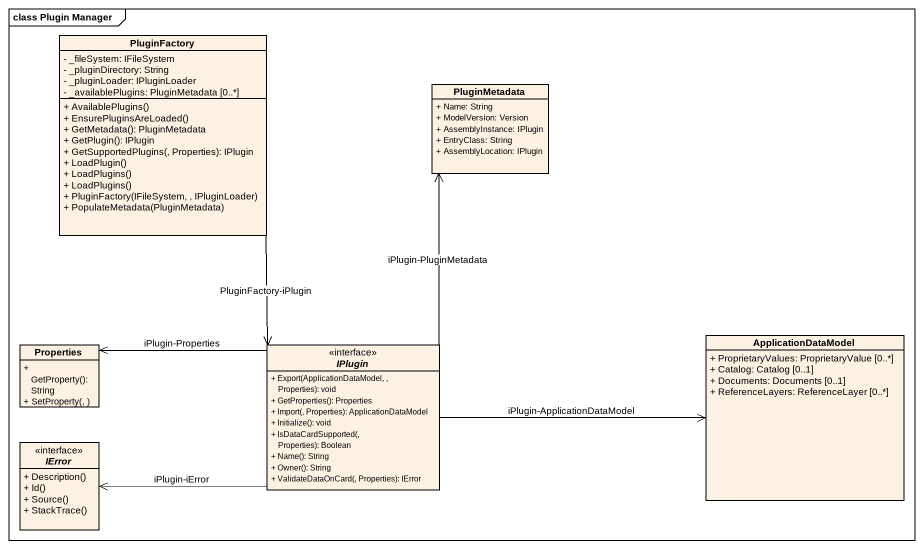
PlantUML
@startuml
mainframe class Plugin Manager
hide circle
hide empty members
skinparam classAttributeIconSize 0
class PluginFactory {
  - _fileSystem: IFileSystem
  - _pluginDirectory: String
  - _pluginLoader: IPluginLoader
  - _availablePlugins: PluginMetadata [0..*]
  + AvailablePlugins()
  + EnsurePluginsAreLoaded()
  + GetMetadata(): PluginMetadata
  + GetPlugin(): IPlugin
  + GetSupportedPlugins(, Properties): IPlugin
  + LoadPlugin()
  + LoadPlugins()
  + LoadPlugins()
  + PluginFactory(IFileSystem, , IPluginLoader)
  + PopulateMetadata(PluginMetadata)
}
class PluginMetadata {
  + Name: String
  + ModelVersion: Version
  + AssemblyInstance: IPlugin
  + EntryClass: String
  + AssemblyLocation: IPlugin
}
class ApplicationDataModel {
  + ProprietaryValues: ProprietaryValue [0..*]
  + Catalog: Catalog [0..1]
  + Documents: Documents [0..1]
  + ReferenceLayers: ReferenceLayer [0..*]
}
class Properties {
  + GetProperty(): String
  + SetProperty(, )
}
interface IPlugin {
  + Export(ApplicationDataModel, , Properties): void
  + GetProperties(): Properties
  + Import(, Properties): ApplicationDataModel
  + Initialize(): void
  + IsDataCardSupported(, Properties): Boolean
  + Name(): String
  + Owner(): String
  + ValidateDataOnCard(, Properties): IError
}
interface IError {
  + Description()
  + Id()
  + Source()
  + StackTrace()
}
PluginMetadata <-- IPlugin : iPlugin-PluginMetadata
ApplicationDataModel <-left- IPlugin : iPlugin-ApplicationDataModel
Properties <-right- IPlugin : iPlugin-Properties
IPlugin <-up- PluginFactory : PluginFactory-iPlugin
IError <-right- IPlugin : iPlugin-iError
@enduml
